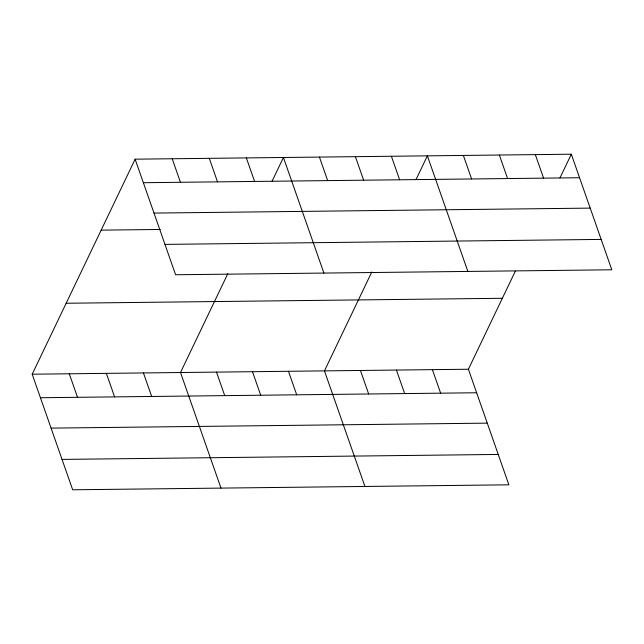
<?xml version="1.0" encoding="UTF-8"?>
<svg xmlns="http://www.w3.org/2000/svg" width="644" height="644" viewBox="0 0 644 644"><rect width="100%" height="100%" fill="white"/><g stroke="black" fill="none" stroke-linecap="round" stroke-linejoin="round"><path stroke-width="0.97" d="M515.321 271.196L468.397 369.237L508.873 484.819L72.675 489.794L32.2 374.212L135.127 159.181L571.325 154.206L611.8 269.788L175.603 274.763L135.127 159.181M227.863 273.579L180.505 372.514L220.981 488.096M272.114 181.141L283.432 157.49L323.908 273.072M371.813 271.937L324.447 370.88L364.931 486.462M416.056 179.507L427.383 155.848L467.858 271.43M559.998 177.865L571.325 154.206M143.37 182.711L579.56 177.736M154.005 213.084L590.202 208.117M101.164 230.141L160.284 229.465M164.969 244.39L601.158 239.415M66.163 303.252L502.36 298.277M32.2 374.212L468.397 369.237M40.435 397.734L476.632 392.76M51.077 428.115L487.275 423.14M62.041 459.414L498.231 454.439M535.341 154.616L543.576 178.147M499.35 155.027L507.593 178.557M463.366 155.437L471.601 178.968M391.391 156.259L399.634 179.789M432.406 369.648L440.649 393.17M355.408 156.669L363.643 180.199M396.422 370.059L404.657 393.581M319.424 157.08L327.659 180.61M360.439 370.469L368.674 393.991M246.354 157.917L254.597 181.439M288.464 371.29L296.707 394.812M209.284 158.335L217.519 181.866M252.48 371.693L260.715 395.223M172.206 158.762L180.441 182.284M216.489 372.103L224.732 395.633M143.427 372.94L151.67 396.463M106.357 373.359L114.592 396.889M69.278 373.786L77.513 397.308"/></g></svg>
